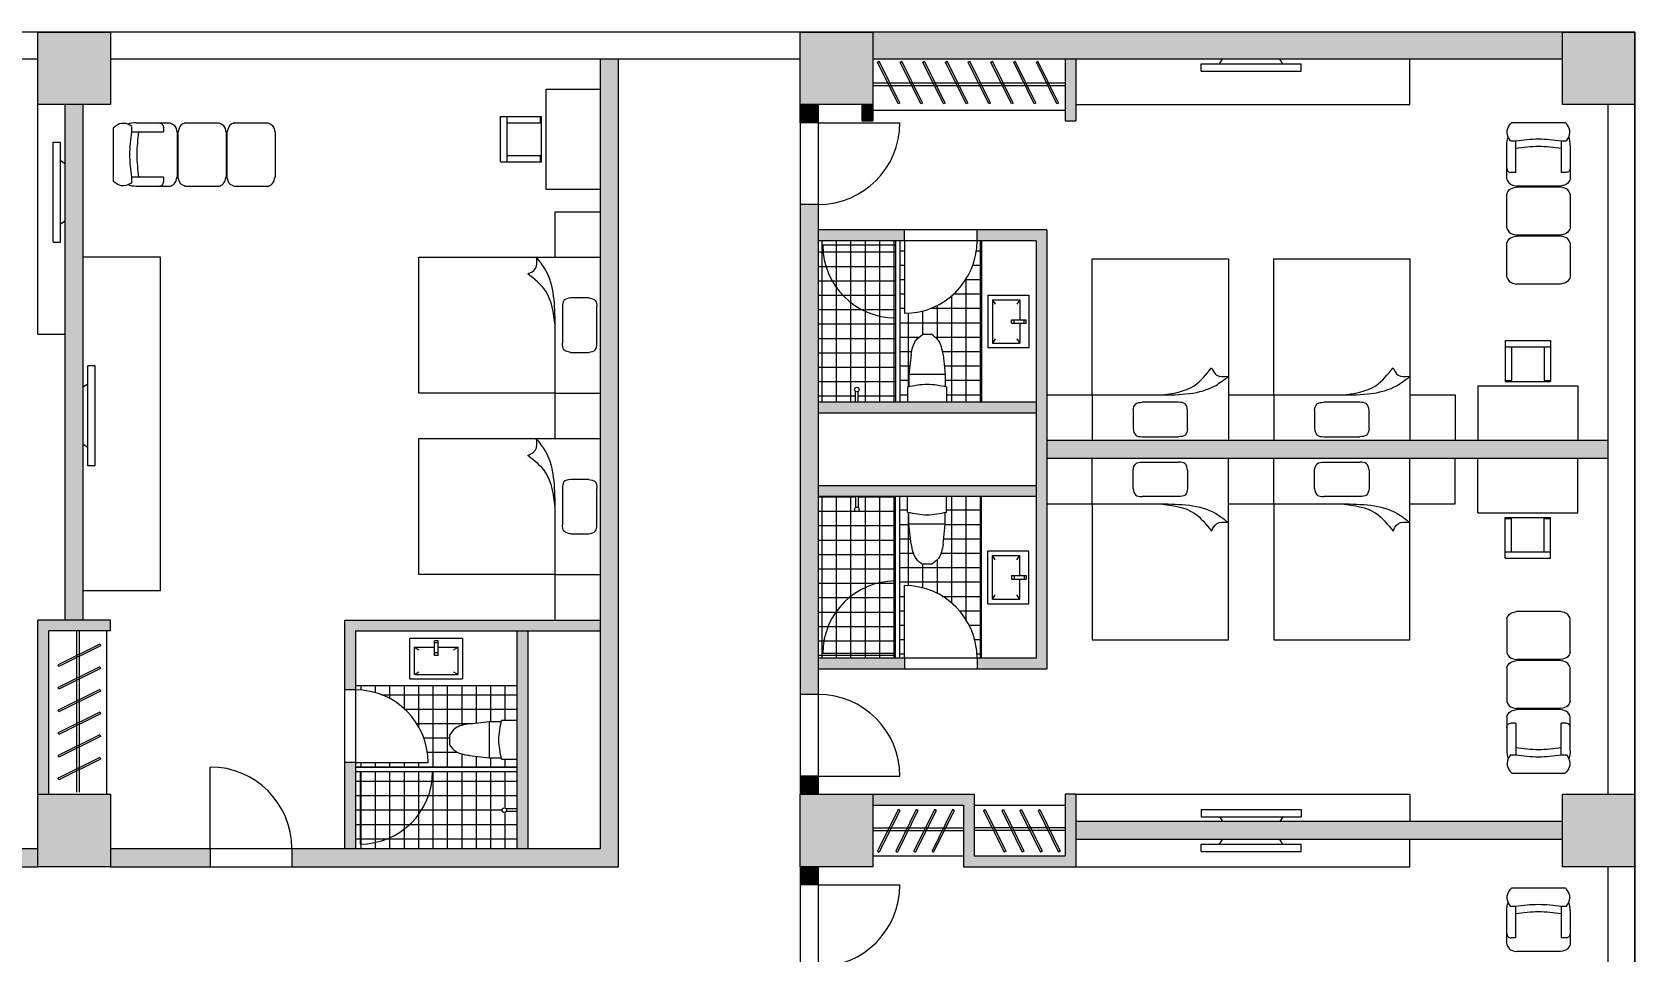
# Model space of a CAD drawing. Header units: metres. Extents: x -302 to 587, y -65 to 94.
# Drawn here: x 568.95 to 586.61, y 58.82 to 68.96 of the extents above; entities that cross this region are included whole.
import ezdxf

# ---------------------------------------------------------------- set-up
doc = ezdxf.new("R2010")
doc.units = ezdxf.units.M
doc.linetypes.add('ACAD_ISO03W100', pattern=[30, 12, -18])
doc.layers.get('0').update_dxf_attribs({"lineweight": 9})
for name, color, linetype, lineweight in [('fanghuo', 1, 'Continuous', 9), ('furniture', 3, 'Continuous', 5), ('glass', 5, 'Continuous', 5), ('hatch', 212, 'ACAD_ISO03W100', 5), ('ProfileEdges', 7, 'Continuous', 9), ('PUB_TEXT', 7, 'Continuous', 9), ('zhuwang', 2, 'Continuous', 13)]:
    doc.layers.add(name, color=color, linetype=linetype, lineweight=lineweight)
doc.dimstyles.new('myyyy', dxfattribs={"dimtxt": 1, "dimasz": 0.18, "dimexe": 0.18, "dimexo": 0.0625, "dimgap": 0.09, "dimtad": 0, "dimtoh": 1, "dimdec": 3, "dimrnd": 0.001, "dimzin": 0, "dimdsep": 46, "dimtxsty": 'Standard', "dimcen": 0.09, "dimadec": 0, "dimazin": 0, "dimtfac": 1, "dimtdec": 3, "dimtofl": 0, "dimtmove": 0, "dimatfit": 3, "dimfxl": 1, "dimtolj": 1, "dimtzin": 0, "dimarcsym": 0})
pattern_1 = [(0, (469.70644, -271.91858), (0, 0.15875), []), (90, (469.70644, -271.91858), (-0.15875, 1e-17), [])]

# ---------------------------------------------------------------- blocks, each defined once
blk = doc.blocks.new('*D136')
at = {"layer": 'Defpoints', "color": 0, "ltscale": 3, "transparency": 16777216}
for p in [(529.567, 68.96), (552.214, 68.96), (578.214, 26.14)]:
    blk.add_point(p, dxfattribs=at)
at = {"layer": 'PUB_TEXT', "color": 0, "lineweight": -2, "ltscale": 3, "transparency": 16777216}
for p, q in [((552.151, 68.96), (529.387, 68.96)), ((529.567, 68.78), (529.567, 50.056)), ((529.567, 26.32), (529.567, 45.043)), ((578.151, 26.14), (529.387, 26.14))]:
    blk.add_line(p, q, dxfattribs=at)
at = {"layer": 'PUB_TEXT', "color": 0, "ltscale": 3, "transparency": 16777216}
for points in [[(529.537, 68.78), (529.597, 68.78), (529.567, 68.96)], [(529.537, 26.32), (529.597, 26.32), (529.567, 26.14)]]:
    blk.add_solid(points, dxfattribs=at)
at = {"layer": 'PUB_TEXT', "color": 0, "ltscale": 3, "transparency": 16777216, "insert": (529.567, 47.55), "char_height": 1, "attachment_point": 5, "rotation": 90}
blk.add_mtext('\\A1;42.820', dxfattribs=at)

msp = doc.modelspace()

# ---------------------------------------------------------------- hatches: boundary and pattern name
at = {"layer": 'hatch', "ltscale": 0.05}
h = msp.add_hatch(color=256, dxfattribs=at)
h.dxf.hatch_style = 1
h.paths.add_polyline_path([(569.8136, 68.9598), (569.8136, 68.9598), (569.0136, 68.9598), (569.0136, 68.1598), (569.8136, 68.1598)])
h = msp.add_hatch(color=256, dxfattribs=at)
h.dxf.hatch_style = 1
h.paths.add_polyline_path([(578.2136, 68.9598), (578.2136, 68.9598), (577.4136, 68.9598), (577.4136, 68.1598), (578.2136, 68.1598)])
h = msp.add_hatch(color=256, dxfattribs=at)
h.dxf.hatch_style = 1
h.paths.add_polyline_path([(585.8136, 68.9598), (578.2136, 68.9598), (578.2136, 68.6598), (585.8136, 68.6598)])
h.paths.add_polyline_path([(586.3136, 64.4598), (580.1336, 64.4598), (580.1336, 64.2598), (586.3136, 64.2598)])
h.paths.add_polyline_path([(580.0136, 64.8798), (577.6136, 64.8798), (577.6136, 64.7598), (580.0136, 64.7598)])
h.paths.add_polyline_path([(580.0136, 63.9598), (577.6136, 63.9598), (577.6136, 63.8398), (580.0136, 63.8398)])
h.paths.add_polyline_path([(580.1336, 66.7798), (579.3636, 66.7798), (579.3636, 66.6598), (580.0136, 66.6598), (580.0136, 62.0598), (579.3636, 62.0598), (579.3636, 61.9398), (580.1336, 61.9398)])
h.paths.add_polyline_path([(578.5636, 66.7798), (577.6136, 66.7798), (577.6136, 66.6598), (578.5636, 66.6598)])
h.paths.add_polyline_path([(578.5636, 62.0598), (577.6136, 62.0598), (577.6136, 61.9398), (578.5636, 61.9398)])
h = msp.add_hatch(color=256, dxfattribs=at)
h.dxf.hatch_style = 1
h.paths.add_polyline_path([(586.6136, 68.9598), (586.6136, 68.9598), (585.8136, 68.9598), (585.8136, 68.1598), (586.6136, 68.1598)])
h = msp.add_hatch(color=256, dxfattribs=at)
h.dxf.hatch_style = 1
h.paths.add_polyline_path([(565.3136, 68.6598), (565.1136, 68.6598), (565.1136, 63.5798), (565.3136, 63.5798)])
h.paths.add_polyline_path([(567.6336, 62.4798), (562.7936, 62.4798), (562.7936, 61.7098), (562.9136, 61.7098), (562.9136, 62.3598), (567.5136, 62.3598), (567.5136, 61.7098), (567.6336, 61.7098)])
h.paths.add_polyline_path([(565.3136, 62.6798), (565.1136, 62.6798), (565.1136, 62.4798), (565.3136, 62.4798)])
h.paths.add_polyline_path([(564.8136, 62.3598), (564.6936, 62.3598), (564.6936, 59.9598), (564.8136, 59.9598)])
h.paths.add_polyline_path([(565.7336, 62.3598), (565.6136, 62.3598), (565.6136, 59.9598), (565.7336, 59.9598)])
h.paths.add_polyline_path([(567.9136, 59.9598), (562.6136, 59.9598), (562.6136, 59.7598), (567.9136, 59.7598)])
h.paths.add_polyline_path([(562.9136, 60.9098), (562.7936, 60.9098), (562.7936, 59.9598), (562.9136, 59.9598)])
h.paths.add_polyline_path([(567.6336, 60.9098), (567.5136, 60.9098), (567.5136, 59.9598), (567.6336, 59.9598)])
h.paths.add_polyline_path([(561.7136, 59.9598), (561.4136, 59.9598), (561.4136, 59.7598), (561.7136, 59.7598)])
h.paths.add_polyline_path([(569.0136, 59.9598), (568.8136, 59.9598), (568.8136, 59.7598), (569.0136, 59.7598)])
h = msp.add_hatch(color=256, dxfattribs=at)
h.dxf.hatch_style = 1
h.paths.add_polyline_path([(575.4136, 68.6598), (575.2136, 68.6598), (575.2136, 59.9598), (571.8136, 59.9598), (571.8136, 59.7598), (575.4136, 59.7598)])
h.paths.add_polyline_path([(570.9136, 59.9598), (569.8136, 59.9598), (569.8136, 59.7598), (570.9136, 59.7598)])
h.paths.add_polyline_path([(575.2136, 62.4798), (572.3936, 62.4798), (572.3936, 61.7098), (572.5136, 61.7098), (572.5136, 62.3598), (575.2136, 62.3598)], flags=17)
h.paths.add_polyline_path([(572.5136, 60.9098), (572.3936, 60.9098), (572.3936, 59.9598), (572.5136, 59.9598)], flags=17)
h.paths.add_polyline_path([(574.4136, 62.3598), (574.2936, 62.3598), (574.2936, 59.9598), (574.4136, 59.9598)], flags=17)
h = msp.add_hatch(color=256, dxfattribs=at)
h.dxf.hatch_style = 1
h.paths.add_polyline_path([(580.4536, 68.6598), (580.3336, 68.6598), (580.3336, 67.9798), (580.4536, 67.9798)])
h = msp.add_hatch(color=256, dxfattribs=at)
h.dxf.hatch_style = 1
h.paths.add_polyline_path([(569.5136, 68.1598), (569.3136, 68.1598), (569.3136, 62.4798), (569.5136, 62.4798)])
h.paths.add_polyline_path([(569.8136, 62.4798), (569.0136, 62.4798), (569.0136, 60.5598), (569.1336, 60.5598), (569.1336, 62.3598), (569.8136, 62.3598)])
h = msp.add_hatch(color=256, dxfattribs=at)
h.dxf.hatch_style = 1
h.paths.add_polyline_path([(577.6136, 68.1598), (577.4136, 68.1598), (577.4136, 67.9598), (577.6136, 67.9598)])
h = msp.add_hatch(color=256, dxfattribs=at)
h.dxf.hatch_style = 1
h.paths.add_polyline_path([(578.2136, 68.1598), (578.0936, 68.1598), (578.0936, 67.9798), (578.2136, 67.9798)])
h = msp.add_hatch(color=256, dxfattribs=at)
h.dxf.hatch_style = 1
h.paths.add_polyline_path([(577.6136, 67.0598), (577.4136, 67.0598), (577.4136, 61.6598), (577.6136, 61.6598)])
h = msp.add_hatch(dxfattribs=at)
h.set_pattern_fill('NET', color=256, scale=0.05)
h.set_pattern_definition(pattern_1)
h.paths.add_polyline_path([(578.4636, 65.8098, -0.4142136), (577.6636, 66.6098), (578.4636, 66.6098), (578.4636, 66.6598), (577.6136, 66.6598), (577.6136, 64.8798), (578.0236, 64.8798), (578.0236, 64.9998, -0.236068), (578.0136, 65.0198, -1), (578.0636, 65.0198, -0.236068), (578.0536, 64.9998), (578.0536, 64.8798), (578.4636, 64.8798)])
h.paths.add_polyline_path([(578.4636, 66.6098), (577.6636, 66.6098, 0.4142136), (578.4636, 65.8098)], flags=17)
h = msp.add_hatch(dxfattribs=at)
h.set_pattern_fill('NET', color=256, scale=0.05)
h.set_pattern_definition([(0, (469.70644, -280.31858), (0, 0.15875), []), (90, (469.70644, -280.31858), (-0.15875, 1e-17), [])])
edge = h.paths.add_edge_path()
edge.add_line((579.4136, 66.6598), (579.3636, 66.6598))
edge.add_arc((578.5636, 66.6598), 0.8, -90, 0, ccw=False)
edge.add_line((578.5636, 65.8598), (578.5636, 66.6598))
edge.add_line((578.5636, 66.6598), (578.5136, 66.6598))
edge.add_line((578.5136, 66.6598), (578.5136, 64.8798))
edge.add_line((578.5136, 64.8798), (578.5986, 64.8798))
edge.add_line((578.5986, 64.8798), (578.5986, 65.0498))
edge.add_spline(control_points=[(578.5986, 65.0498), (578.6036, 65.0509), (578.6086, 65.0519), (578.6136, 65.0529)], knot_values=[0, 0, 0, 0, 0.0151453, 0.0151453, 0.0151453, 0.0151453], degree=3, periodic=0)
edge.add_line((578.6136, 65.053), (578.6136, 65.1848))
edge.add_line((578.6136, 65.1848), (578.6386, 65.4048))
edge.add_spline(control_points=[(578.6386, 65.4048), (578.6478, 65.4623), (578.6624, 65.5537), (578.7362, 65.6055), (578.7636, 65.6248)], knot_values=[0, 0, 0, 0, 0.1647883, 0.2622216, 0.2622216, 0.2622216, 0.2622216], degree=3, periodic=0)
edge.add_line((578.7636, 65.6248), (578.8636, 65.6248))
edge.add_spline(control_points=[(578.8636, 65.6248), (578.8911, 65.6055), (578.9649, 65.5537), (578.9795, 65.4623), (578.9886, 65.4048)], knot_values=[0, 0, 0, 0, 0.0974334, 0.2622216, 0.2622216, 0.2622216, 0.2622216], degree=3, periodic=0)
edge.add_line((578.9886, 65.4048), (579.0136, 65.1848))
edge.add_line((579.0136, 65.1848), (579.0136, 65.0529))
edge.add_spline(control_points=[(579.0136, 65.0529), (579.0186, 65.0519), (579.0236, 65.0509), (579.0286, 65.0498)], knot_values=[0.4190205, 0.4190205, 0.4190205, 0.4190205, 0.4341659, 0.4341659, 0.4341659, 0.4341659], degree=3, periodic=0)
edge.add_line((579.0286, 65.0498), (579.0286, 64.8798))
edge.add_line((579.0286, 64.8798), (579.4136, 64.8798))
edge.add_line((579.4136, 64.8798), (579.4136, 66.6598))
edge = h.paths.add_edge_path()
edge.add_line((579.4136, 63.8398), (579.0286, 63.8398))
edge.add_line((579.0286, 63.8398), (579.0286, 63.6698))
edge.add_spline(control_points=[(579.0286, 63.6698), (579.0236, 63.6688), (579.0186, 63.6677), (579.0136, 63.6667)], knot_values=[0.4190205, 0.4190205, 0.4190205, 0.4190205, 0.4341659, 0.4341659, 0.4341659, 0.4341659], degree=3, periodic=0)
edge.add_line((579.0136, 63.6667), (579.0136, 63.5348))
edge.add_line((579.0136, 63.5348), (578.9886, 63.3148))
edge.add_spline(control_points=[(578.9886, 63.3148), (578.9795, 63.2574), (578.9649, 63.1659), (578.8911, 63.1141), (578.8636, 63.0948)], knot_values=[0, 0, 0, 0, 0.1647883, 0.2622216, 0.2622216, 0.2622216, 0.2622216], degree=3, periodic=0)
edge.add_line((578.8636, 63.0948), (578.7636, 63.0948))
edge.add_spline(control_points=[(578.7636, 63.0948), (578.7362, 63.1141), (578.6624, 63.1659), (578.6478, 63.2574), (578.6386, 63.3148)], knot_values=[0, 0, 0, 0, 0.0974334, 0.2622216, 0.2622216, 0.2622216, 0.2622216], degree=3, periodic=0)
edge.add_line((578.6386, 63.3148), (578.6136, 63.5348))
edge.add_line((578.6136, 63.5348), (578.6136, 63.6667))
edge.add_spline(control_points=[(578.6136, 63.6667), (578.6086, 63.6677), (578.6036, 63.6688), (578.5986, 63.6698)], knot_values=[0, 0, 0, 0, 0.0151453, 0.0151453, 0.0151453, 0.0151453], degree=3, periodic=0)
edge.add_line((578.5986, 63.6698), (578.5986, 63.8398))
edge.add_line((578.5986, 63.8398), (578.5136, 63.8398))
edge.add_line((578.5136, 63.8398), (578.5136, 62.0598))
edge.add_line((578.5136, 62.0598), (578.5636, 62.0598))
edge.add_line((578.5636, 62.0598), (578.5636, 62.8598))
edge.add_arc((578.5636, 62.0598), 0.8, 0, 90, ccw=False)
edge.add_line((579.3636, 62.0598), (579.4136, 62.0598))
edge.add_line((579.4136, 62.0598), (579.4136, 63.8398))
h = msp.add_hatch(dxfattribs=at)
h.set_pattern_fill('NET', color=256, scale=0.05)
h.set_pattern_definition(pattern_1)
h.paths.add_polyline_path([(578.4636, 62.9098, 0.4142136), (577.6636, 62.1098), (578.4636, 62.1098)], flags=17)
h.paths.add_polyline_path([(578.4636, 63.8398), (578.0536, 63.8398), (578.0536, 63.7198, -0.236068), (578.0636, 63.6998, -1), (578.0136, 63.6998, -0.236068), (578.0236, 63.7198), (578.0236, 63.8398), (577.6136, 63.8398), (577.6136, 62.0598), (578.4636, 62.0598), (578.4636, 62.1098), (577.6636, 62.1098, -0.4142136), (578.4636, 62.9098)])
h = msp.add_hatch(dxfattribs=at)
h.set_pattern_fill('NET', color=256, scale=0.05)
h.set_pattern_definition([(0, (469.70644, -297.11858), (0, 0.15875), []), (90, (469.70644, -297.11858), (-0.15875, 1e-17), [])])
edge = h.paths.add_edge_path()
edge.add_line((574.2936, 61.7598), (572.5136, 61.7598))
edge.add_line((572.5136, 61.7598), (572.5136, 61.7098))
edge.add_arc((572.5136, 60.9098), 0.8, 0, 90, ccw=False)
edge.add_line((573.3136, 60.9098), (572.5136, 60.9098))
edge.add_line((572.5136, 60.9098), (572.5136, 60.8598))
edge.add_line((572.5136, 60.8598), (574.2936, 60.8598))
edge.add_line((574.2936, 60.8598), (574.2936, 60.9448))
edge.add_line((574.2936, 60.9448), (574.1236, 60.9448))
edge.add_spline(control_points=[(574.1236, 60.9448), (574.1226, 60.9498), (574.1215, 60.9548), (574.1205, 60.9598)], knot_values=[0, 0, 0, 0, 0.0151453, 0.0151453, 0.0151453, 0.0151453], degree=3, periodic=0)
edge.add_line((574.1205, 60.9598), (573.9886, 60.9598))
edge.add_line((573.9886, 60.9598), (573.7686, 60.9848))
edge.add_spline(control_points=[(573.7686, 60.9848), (573.7112, 60.994), (573.6198, 61.0086), (573.5679, 61.0824), (573.5486, 61.1098)], knot_values=[0, 0, 0, 0, 0.1647883, 0.2622216, 0.2622216, 0.2622216, 0.2622216], degree=3, periodic=0)
edge.add_line((573.5486, 61.1098), (573.5486, 61.2098))
edge.add_spline(control_points=[(573.5486, 61.2098), (573.5679, 61.2372), (573.6198, 61.311), (573.7112, 61.3256), (573.7686, 61.3348)], knot_values=[0, 0, 0, 0, 0.0974334, 0.2622216, 0.2622216, 0.2622216, 0.2622216], degree=3, periodic=0)
edge.add_line((573.7686, 61.3348), (573.9886, 61.3598))
edge.add_line((573.9886, 61.3598), (574.1205, 61.3598))
edge.add_spline(control_points=[(574.1205, 61.3598), (574.1215, 61.3648), (574.1226, 61.3698), (574.1236, 61.3748)], knot_values=[0.4190205, 0.4190205, 0.4190205, 0.4190205, 0.4341659, 0.4341659, 0.4341659, 0.4341659], degree=3, periodic=0)
edge.add_line((574.1236, 61.3748), (574.2936, 61.3748))
edge.add_line((574.2936, 61.3748), (574.2936, 61.7598))
h.paths.add_polyline_path([(574.1286, 60.3848, -0.7207592), (574.1736, 60.3998), (574.2936, 60.3998), (574.2936, 60.8098), (573.3636, 60.8098, -0.4142136), (572.5636, 60.0098), (572.5636, 60.8098), (572.5136, 60.8098), (572.5136, 59.9598), (574.2936, 59.9598), (574.2936, 60.3698), (574.1736, 60.3698, -0.7207592)])
h.paths.add_polyline_path([(573.3636, 60.8098), (572.5636, 60.8098), (572.5636, 60.0098, 0.4142136)], flags=17)
h = msp.add_hatch(color=256, dxfattribs=at)
h.dxf.hatch_style = 1
h.paths.add_polyline_path([(577.6136, 60.7598), (577.4136, 60.7598), (577.4136, 60.5598), (577.6136, 60.5598)])
h = msp.add_hatch(color=256, dxfattribs=at)
h.dxf.hatch_style = 1
h.paths.add_polyline_path([(569.8136, 60.5598), (569.8136, 60.5598), (569.0136, 60.5598), (569.0136, 59.7598), (569.8136, 59.7598)])
h = msp.add_hatch(color=256, dxfattribs=at)
h.dxf.hatch_style = 1
h.paths.add_polyline_path([(578.2136, 60.5598), (578.2136, 60.5598), (577.4136, 60.5598), (577.4136, 59.7598), (578.2136, 59.7598)])
h = msp.add_hatch(color=256, dxfattribs=at)
h.dxf.hatch_style = 1
h.paths.add_polyline_path([(580.4536, 60.5598), (580.3336, 60.5598), (580.3336, 59.8798), (579.3336, 59.8798), (579.3336, 60.5598), (578.2136, 60.5598), (578.2136, 60.4398), (579.2136, 60.4398), (579.2136, 59.7598), (580.4536, 59.7598)])
h = msp.add_hatch(color=256, dxfattribs=at)
h.dxf.hatch_style = 1
h.paths.add_polyline_path([(586.6136, 60.5598), (586.6136, 60.5598), (585.8136, 60.5598), (585.8136, 59.7598), (586.6136, 59.7598)])
h = msp.add_hatch(color=256, dxfattribs=at)
h.dxf.hatch_style = 1
h.paths.add_polyline_path([(585.8136, 60.2598), (580.4536, 60.2598), (580.4536, 60.0598), (585.8136, 60.0598)])
h = msp.add_hatch(color=256, dxfattribs=at)
h.dxf.hatch_style = 1
h.paths.add_polyline_path([(577.6136, 59.7598), (577.4136, 59.7598), (577.4136, 59.5598), (577.6136, 59.5598)])

# ---------------------------------------------------------------- linework, layer by layer
at = {"ltscale": 0.05}
for p, q in [((569.0136, 68.9598), (561.4136, 68.9598)), ((577.4136, 68.9598), (569.8136, 68.9598)), ((585.8136, 68.9598), (578.2136, 68.9598)), ((569.0136, 68.6598), (561.4136, 68.6598)), ((577.4136, 68.6598), (569.8136, 68.6598)), ((575.2136, 59.9598), (575.2136, 68.6598)), ((575.4136, 59.7598), (575.4136, 68.6598)), ((585.8136, 68.6598), (578.2136, 68.6598)), ((580.3336, 68.6598), (580.3336, 67.9798)), ((585.8136, 68.6598), (580.4536, 68.6598)), ((580.4536, 68.6598), (580.4536, 67.9798)), ((569.3136, 62.4798), (569.3136, 68.1598)), ((569.5136, 62.4798), (569.5136, 68.1598)), ((577.4136, 68.1598), (577.4136, 60.5598)), ((577.6136, 68.1598), (577.6136, 60.5598)), ((578.0936, 68.1598), (578.0936, 67.9798)), ((578.2136, 68.1598), (578.2136, 67.9798)), ((577.6136, 67.9598), (577.4136, 67.9598)), ((578.0936, 67.9798), (578.2136, 67.9798)), ((580.3336, 67.9798), (580.4536, 67.9798)), ((577.6136, 67.0598), (577.4136, 67.0598)), ((580.1336, 66.7798), (577.6136, 66.7798)), ((578.5636, 66.6598), (578.5636, 66.7798)), ((579.3636, 66.6598), (579.3636, 66.7798)), ((580.1336, 66.7798), (580.1336, 61.9398)), ((580.0136, 66.6598), (577.6136, 66.6598)), ((578.4636, 66.6598), (578.4636, 64.8798)), ((578.5136, 66.6598), (578.5136, 64.8798)), ((579.4136, 66.6598), (579.4136, 64.8798)), ((580.0136, 66.6598), (580.0136, 62.0598)), ((580.0136, 64.8798), (577.6136, 64.8798)), ((580.0136, 64.7598), (577.6136, 64.7598)), ((586.3136, 64.4598), (580.1336, 64.4598)), ((586.3136, 64.4598), (586.3136, 64.2598)), ((586.3136, 64.2598), (580.1336, 64.2598)), ((580.0136, 63.9598), (577.6136, 63.9598)), ((580.0136, 63.8398), (577.6136, 63.8398)), ((578.4636, 62.0598), (578.4636, 63.8398)), ((578.5136, 62.0598), (578.5136, 63.8398)), ((569.0136, 60.5598), (569.0136, 62.4798)), ((569.8136, 62.4798), (569.0136, 62.4798)), ((569.1336, 60.5598), (569.1336, 62.3598)), ((569.8136, 62.3598), (569.1336, 62.3598)), ((569.8136, 62.3598), (569.8136, 62.4798)), ((572.3936, 62.4798), (572.3936, 59.9598)), ((572.3936, 62.4798), (575.2136, 62.4798)), ((572.5136, 62.3598), (575.2136, 62.3598)), ((572.5136, 62.3598), (572.5136, 59.9598)), ((574.2936, 62.3598), (574.2936, 59.9598)), ((574.4136, 62.3598), (574.4136, 59.9598)), ((580.0136, 62.0598), (577.6136, 62.0598)), ((578.5636, 62.0598), (578.5636, 61.9398)), ((579.3636, 62.0598), (579.3636, 61.9398)), ((580.1336, 61.9398), (577.6136, 61.9398)), ((572.5136, 61.7098), (572.3936, 61.7098)), ((572.5136, 61.7598), (574.2936, 61.7598)), ((577.6136, 61.6598), (577.4136, 61.6598)), ((572.5136, 60.9098), (572.3936, 60.9098)), ((572.5136, 60.8598), (574.2936, 60.8598)), ((572.5136, 60.8098), (574.2936, 60.8098)), ((577.6136, 60.7598), (577.4136, 60.7598)), ((578.2136, 60.5598), (579.3336, 60.5598)), ((578.2136, 60.4398), (579.2136, 60.4398)), ((579.2136, 60.4398), (579.2136, 59.7598)), ((579.3336, 60.5598), (579.3336, 59.8798)), ((580.3336, 60.5598), (580.3336, 59.8798)), ((580.4536, 60.5598), (580.3336, 60.5598)), ((580.4536, 60.5598), (580.4536, 59.7598)), ((585.8136, 60.2598), (580.4536, 60.2598)), ((585.8136, 60.0598), (580.4536, 60.0598)), ((561.4136, 59.9598), (569.0136, 59.9598)), ((569.8136, 59.9598), (575.2136, 59.9598)), ((570.9136, 59.9598), (570.9136, 59.7598)), ((571.8136, 59.9598), (571.8136, 59.7598)), ((561.4136, 59.7598), (569.0136, 59.7598)), ((569.8136, 59.7598), (575.4136, 59.7598)), ((577.4136, 59.7598), (577.4136, 52.1598)), ((577.6136, 59.7598), (577.6136, 52.1598)), ((579.2136, 59.7598), (580.4536, 59.7598)), ((579.3336, 59.8798), (580.3336, 59.8798)), ((577.6136, 59.5598), (577.4136, 59.5598))]:
    msp.add_line(p, q, dxfattribs=at)
at = {"layer": 'fanghuo', "ltscale": 3}
for p, q in [((586.6136, 68.9598), (543.8136, 68.9598)), ((586.6136, 26.1598), (586.6136, 68.9598))]:
    msp.add_line(p, q, dxfattribs=at)
at = {"layer": 'furniture', "ltscale": 0.05}
for p, q in [((578.2672, 68.6286), (578.2851, 68.6375)), ((578.4936, 68.1688), (578.2672, 68.6286)), ((578.5114, 68.1777), (578.2851, 68.6375)), ((578.5172, 68.6286), (578.5351, 68.6375)), ((578.7436, 68.1688), (578.5172, 68.6286)), ((578.7614, 68.1777), (578.5351, 68.6375)), ((578.7672, 68.6286), (578.7851, 68.6375)), ((578.9936, 68.1688), (578.7672, 68.6286)), ((579.0114, 68.1777), (578.7851, 68.6375)), ((579.0172, 68.6286), (579.0351, 68.6375)), ((579.2436, 68.1688), (579.0172, 68.6286)), ((579.2614, 68.1777), (579.0351, 68.6375)), ((579.2672, 68.6286), (579.2851, 68.6375)), ((579.4936, 68.1688), (579.2672, 68.6286)), ((579.5114, 68.1777), (579.2851, 68.6375)), ((579.5172, 68.6286), (579.5351, 68.6375)), ((579.7436, 68.1688), (579.5172, 68.6286)), ((579.7614, 68.1777), (579.5351, 68.6375)), ((579.7672, 68.6286), (579.7851, 68.6375)), ((579.9936, 68.1688), (579.7672, 68.6286)), ((580.0114, 68.1777), (579.7851, 68.6375)), ((580.0172, 68.6286), (580.0351, 68.6375)), ((580.2436, 68.1688), (580.0172, 68.6286)), ((580.2614, 68.1777), (580.0351, 68.6375)), ((581.8336, 68.5298), (581.8336, 68.6098)), ((581.8336, 68.6098), (582.9336, 68.6098)), ((582.0336, 68.6089), (582.0686, 68.6598)), ((582.7336, 68.6089), (582.6987, 68.6598)), ((582.9336, 68.5298), (582.9336, 68.6098)), ((584.1336, 68.1598), (584.1336, 68.6598)), ((578.2136, 68.3998), (580.3336, 68.3998)), ((578.2136, 68.3698), (580.3336, 68.3698)), ((581.8336, 68.5298), (582.9336, 68.5298)), ((574.6136, 67.2298), (574.6136, 68.3298)), ((574.6136, 68.3298), (575.2136, 68.3298)), ((569.0117, 65.6298), (569.0117, 68.1598)), ((574.1136, 67.5298), (574.1136, 68.0298)), ((574.1136, 68.0298), (574.5636, 68.0298)), ((574.1836, 67.5298), (574.1836, 68.0298)), ((574.5536, 67.9598), (574.5536, 68.0298)), ((574.5636, 67.5298), (574.5636, 68.0298)), ((578.2136, 68.0998), (580.3336, 68.0998)), ((578.5114, 68.1777), (578.4936, 68.1688)), ((578.7614, 68.1777), (578.7436, 68.1688)), ((579.0114, 68.1777), (578.9936, 68.1688)), ((579.2614, 68.1777), (579.2436, 68.1688)), ((579.5114, 68.1777), (579.4936, 68.1688)), ((579.7614, 68.1777), (579.7436, 68.1688)), ((580.0114, 68.1777), (579.9936, 68.1688)), ((580.2614, 68.1777), (580.2436, 68.1688)), ((580.4536, 68.1598), (584.1336, 68.1598)), ((569.8477, 67.3144), (569.8477, 67.9037)), ((570.0477, 67.8591), (570.0477, 67.9191)), ((570.0477, 67.8591), (570.3977, 67.8591)), ((570.0976, 67.9591), (570.4677, 67.9591)), ((570.3977, 67.9091), (570.3977, 67.8591)), ((570.5477, 67.853), (570.5477, 67.3651)), ((570.5576, 67.853), (570.5576, 67.3651)), ((570.6376, 67.9591), (571.0077, 67.9591)), ((571.0877, 67.853), (571.0877, 67.3651)), ((571.0976, 67.853), (571.0976, 67.3651)), ((571.1776, 67.9591), (571.5477, 67.9591)), ((571.6277, 67.853), (571.6277, 67.3651)), ((574.1836, 67.9598), (574.5536, 67.9598)), ((585.2561, 67.9618), (585.8454, 67.9618)), ((569.1836, 66.645), (569.1836, 67.745)), ((569.1836, 67.745), (569.2636, 67.745)), ((569.2636, 66.645), (569.2636, 67.745)), ((585.2008, 67.3418), (585.2008, 67.7118)), ((585.2408, 67.7618), (585.3008, 67.7618)), ((585.3008, 67.4118), (585.3008, 67.7618)), ((585.8008, 67.7618), (585.8608, 67.7618)), ((585.8008, 67.7618), (585.8008, 67.4118)), ((585.9008, 67.7118), (585.9008, 67.3418)), ((569.2627, 67.545), (569.3136, 67.51)), ((574.1136, 67.5298), (574.5636, 67.5298)), ((574.1836, 67.5998), (574.5536, 67.5998)), ((574.5536, 67.5298), (574.5536, 67.5998)), ((570.0477, 67.2991), (570.0477, 67.3591)), ((570.3977, 67.3591), (570.0477, 67.3591)), ((570.3977, 67.3591), (570.3977, 67.3091)), ((585.3008, 67.4118), (585.2508, 67.4118)), ((585.8508, 67.4118), (585.8008, 67.4118)), ((570.4677, 67.2591), (570.0976, 67.2591)), ((571.0077, 67.2591), (570.6376, 67.2591)), ((571.5477, 67.2591), (571.1776, 67.2591)), ((574.6136, 67.2298), (575.2136, 67.2298)), ((585.2008, 66.8018), (585.2008, 67.1718)), ((585.7947, 67.2618), (585.3068, 67.2618)), ((585.7947, 67.2518), (585.3068, 67.2518)), ((585.9008, 67.1718), (585.9008, 66.8018)), ((574.7136, 66.4798), (574.7136, 66.9798)), ((574.7136, 66.9798), (575.2136, 66.9798)), ((569.2627, 66.845), (569.3136, 66.8799)), ((569.1836, 66.645), (569.2636, 66.645)), ((585.2008, 66.2618), (585.2008, 66.6318)), ((585.7947, 66.7218), (585.3068, 66.7218)), ((585.7947, 66.7118), (585.3068, 66.7118)), ((585.9008, 66.6318), (585.9008, 66.2618)), ((570.3636, 66.4798), (569.5136, 66.4798)), ((570.3636, 62.7998), (570.3636, 66.4798)), ((573.2136, 64.9798), (573.2136, 66.4798)), ((573.2136, 66.4798), (575.2136, 66.4798)), ((580.6336, 64.9598), (580.6336, 66.4598)), ((580.6336, 66.4598), (582.1336, 66.4598)), ((582.1336, 66.4598), (582.1336, 64.4598)), ((582.6336, 64.9598), (582.6336, 66.4598)), ((582.6336, 66.4598), (584.1336, 66.4598)), ((584.1336, 66.4598), (584.1336, 64.4598)), ((585.7947, 66.1818), (585.3068, 66.1818)), ((574.7936, 65.9298), (574.7936, 65.5298)), ((575.0836, 66.0298), (574.8836, 66.0298)), ((575.1736, 65.5298), (575.1736, 65.9298)), ((579.4836, 66.0598), (579.9336, 66.0598)), ((579.4836, 66.0598), (579.4836, 65.4798)), ((579.5336, 66.0098), (579.5336, 65.5298)), ((579.5336, 66.0098), (579.8336, 66.0098)), ((579.5336, 66.0098), (579.5636, 65.9618)), ((579.8336, 66.0098), (579.8036, 65.9618)), ((579.8336, 66.0098), (579.8336, 65.7898)), ((579.9336, 66.0598), (579.9336, 65.4798)), ((574.7136, 64.9798), (574.7136, 65.7298)), ((579.7436, 65.7898), (579.9036, 65.7898)), ((579.7436, 65.7498), (579.7436, 65.7898)), ((579.7436, 65.7498), (579.9036, 65.7498)), ((579.7736, 65.7498), (579.7736, 65.7898)), ((579.8336, 65.7498), (579.8336, 65.5298)), ((579.8836, 65.7498), (579.8836, 65.7898)), ((579.9036, 65.7498), (579.9036, 65.7898)), ((569.0117, 65.6298), (569.3117, 65.6298)), ((578.8636, 65.6248), (578.7636, 65.6248)), ((579.5636, 65.5778), (579.5336, 65.5298)), ((579.8036, 65.5778), (579.8336, 65.5298)), ((585.1836, 65.5598), (585.6836, 65.5598)), ((585.1836, 65.5598), (585.1836, 65.1098)), ((585.6836, 65.5598), (585.6836, 65.1098)), ((574.8836, 65.4298), (575.0836, 65.4298)), ((578.6386, 65.4048), (578.6136, 65.1848)), ((578.9886, 65.4048), (579.0136, 65.1848)), ((579.9336, 65.4798), (579.4836, 65.4798)), ((579.5336, 65.5298), (579.8336, 65.5298)), ((585.1836, 65.4898), (585.6836, 65.4898)), ((585.2536, 65.4898), (585.2536, 65.1198)), ((585.6136, 65.4898), (585.6136, 65.1198)), ((569.6436, 65.2798), (569.5636, 65.2798)), ((569.5636, 64.1798), (569.5636, 65.2798)), ((569.6436, 64.1798), (569.6436, 65.2798)), ((579.0136, 65.1848), (578.6136, 65.1848)), ((578.6136, 65.1848), (578.6136, 65.0529)), ((579.0136, 65.1848), (579.0136, 65.0529)), ((569.5646, 65.0798), (569.5136, 65.0449)), ((578.5986, 65.0498), (578.5986, 64.8798)), ((579.0286, 65.0498), (579.0286, 64.8798)), ((584.8836, 65.0598), (585.9836, 65.0598)), ((584.8836, 65.0598), (584.8836, 64.4598)), ((585.1836, 65.1198), (585.2536, 65.1198)), ((585.1836, 65.1098), (585.6836, 65.1098)), ((585.6136, 65.1198), (585.6836, 65.1198)), ((585.9836, 65.0598), (585.9836, 64.4598)), ((574.7136, 64.9798), (573.2136, 64.9798)), ((574.7136, 64.4798), (574.7136, 64.9798)), ((574.7136, 64.9798), (575.2136, 64.9798)), ((578.0236, 64.8798), (578.0236, 64.9998)), ((578.0536, 64.8798), (578.0536, 64.9998)), ((580.1336, 64.9598), (580.6336, 64.9598)), ((580.6336, 64.9598), (580.6336, 64.4598)), ((580.6336, 64.9598), (581.3836, 64.9598)), ((581.5836, 64.8798), (581.1836, 64.8798)), ((582.1336, 64.9598), (582.6336, 64.9598)), ((582.6336, 64.9598), (582.6336, 64.4598)), ((582.6336, 64.9598), (583.3836, 64.9598)), ((583.5836, 64.8798), (583.1836, 64.8798)), ((584.1336, 64.9598), (584.6336, 64.9598)), ((584.6336, 64.9598), (584.6336, 64.4598)), ((581.0836, 64.7898), (581.0836, 64.5898)), ((581.6836, 64.5898), (581.6836, 64.7898)), ((583.0836, 64.7898), (583.0836, 64.5898)), ((583.6836, 64.5898), (583.6836, 64.7898)), ((573.2136, 62.9798), (573.2136, 64.4798)), ((573.2136, 64.4798), (575.2136, 64.4798)), ((581.1836, 64.4998), (581.5836, 64.4998)), ((583.1836, 64.4998), (583.5836, 64.4998)), ((569.5646, 64.3798), (569.5136, 64.4148)), ((569.6436, 64.1798), (569.5636, 64.1798)), ((580.6336, 63.7598), (580.6336, 64.2598)), ((581.0836, 63.9298), (581.0836, 64.1298)), ((581.1836, 64.2198), (581.5836, 64.2198)), ((581.6836, 64.1298), (581.6836, 63.9298)), ((582.1336, 62.2598), (582.1336, 64.2598)), ((582.6336, 63.7598), (582.6336, 64.2598)), ((583.0836, 63.9298), (583.0836, 64.1298)), ((583.1836, 64.2198), (583.5836, 64.2198)), ((583.6836, 64.1298), (583.6836, 63.9298)), ((584.1336, 62.2598), (584.1336, 64.2598)), ((584.6336, 63.7598), (584.6336, 64.2598)), ((584.8836, 63.6598), (584.8836, 64.2598)), ((585.9836, 63.6598), (585.9836, 64.2598)), ((575.0836, 64.0298), (574.8836, 64.0298)), ((574.7936, 63.9298), (574.7936, 63.5298)), ((575.1736, 63.5298), (575.1736, 63.9298)), ((578.0236, 63.8398), (578.0236, 63.7198)), ((578.0536, 63.8398), (578.0536, 63.7198)), ((578.5986, 63.6698), (578.5986, 63.8398)), ((579.0286, 63.6698), (579.0286, 63.8398)), ((579.4136, 62.0598), (579.4136, 63.8398)), ((581.5836, 63.8398), (581.1836, 63.8398)), ((583.5836, 63.8398), (583.1836, 63.8398)), ((574.7136, 62.9798), (574.7136, 63.7298)), ((578.6136, 63.5348), (578.6136, 63.6667)), ((579.0136, 63.5348), (579.0136, 63.6667)), ((580.1336, 63.7598), (580.6336, 63.7598)), ((580.6336, 63.7598), (580.6336, 62.2598)), ((580.6336, 63.7598), (581.3836, 63.7598)), ((582.1336, 63.7598), (582.6336, 63.7598)), ((582.6336, 63.7598), (582.6336, 62.2598)), ((582.6336, 63.7598), (583.3836, 63.7598)), ((584.1336, 63.7598), (584.6336, 63.7598)), ((584.8836, 63.6598), (585.9836, 63.6598)), ((585.1836, 63.1598), (585.1836, 63.6098)), ((585.1836, 63.6098), (585.6836, 63.6098)), ((585.1836, 63.5998), (585.2536, 63.5998)), ((585.2536, 63.2298), (585.2536, 63.5998)), ((585.6136, 63.2298), (585.6136, 63.5998)), ((585.6136, 63.5998), (585.6836, 63.5998)), ((585.6836, 63.1598), (585.6836, 63.6098)), ((574.8836, 63.4298), (575.0836, 63.4298)), ((579.0136, 63.5348), (578.6136, 63.5348)), ((578.6386, 63.3148), (578.6136, 63.5348)), ((578.9886, 63.3148), (579.0136, 63.5348)), ((579.9336, 63.2398), (579.4836, 63.2398)), ((579.4836, 62.6598), (579.4836, 63.2398)), ((579.9336, 62.6598), (579.9336, 63.2398)), ((578.8636, 63.0948), (578.7636, 63.0948)), ((579.5336, 62.7098), (579.5336, 63.1898)), ((579.5336, 63.1898), (579.8336, 63.1898)), ((579.5636, 63.1418), (579.5336, 63.1898)), ((579.8036, 63.1418), (579.8336, 63.1898)), ((579.8336, 62.9698), (579.8336, 63.1898)), ((585.1836, 63.2298), (585.6836, 63.2298)), ((585.1836, 63.1598), (585.6836, 63.1598)), ((574.7136, 62.9798), (573.2136, 62.9798)), ((574.7136, 62.4798), (574.7136, 62.9798)), ((574.7136, 62.9798), (575.2136, 62.9798)), ((579.7436, 62.9698), (579.9036, 62.9698)), ((579.7436, 62.9698), (579.7436, 62.9298)), ((579.7436, 62.9298), (579.9036, 62.9298)), ((579.7736, 62.9698), (579.7736, 62.9298)), ((579.8336, 62.7098), (579.8336, 62.9298)), ((579.8836, 62.9698), (579.8836, 62.9298)), ((579.9036, 62.9698), (579.9036, 62.9298)), ((570.3636, 62.7998), (569.5136, 62.7998)), ((579.5336, 62.7098), (579.5636, 62.7578)), ((579.5336, 62.7098), (579.8336, 62.7098)), ((579.8336, 62.7098), (579.8036, 62.7578)), ((579.4836, 62.6598), (579.9336, 62.6598)), ((585.7947, 62.5731), (585.3068, 62.5731)), ((569.4436, 60.5839), (569.4436, 62.3598)), ((569.4736, 60.5839), (569.4736, 62.3598)), ((569.7736, 60.5598), (569.7736, 62.3598)), ((585.2008, 62.4931), (585.2008, 62.1231)), ((585.9008, 62.1231), (585.9008, 62.4931)), ((569.6957, 62.2128), (569.2359, 61.9865)), ((569.7046, 62.195), (569.2449, 61.9686)), ((569.6957, 62.2128), (569.7046, 62.195)), ((573.1136, 62.2798), (573.6936, 62.2798)), ((573.1136, 61.8298), (573.1136, 62.2798)), ((573.1636, 61.8798), (573.1636, 62.1798)), ((573.1636, 62.1798), (573.3836, 62.1798)), ((573.1636, 62.1798), (573.2116, 62.1498)), ((573.3836, 62.0898), (573.3836, 62.2498)), ((573.4236, 62.2498), (573.3836, 62.2498)), ((573.4236, 62.2298), (573.3836, 62.2298)), ((573.4236, 62.0898), (573.4236, 62.2498)), ((573.4236, 62.1798), (573.6436, 62.1798)), ((573.5956, 62.1498), (573.6436, 62.1798)), ((573.6436, 61.8798), (573.6436, 62.1798)), ((573.6936, 62.2798), (573.6936, 61.8298)), ((580.6336, 62.2598), (582.1336, 62.2598)), ((582.6336, 62.2598), (584.1336, 62.2598)), ((573.4236, 62.1198), (573.3836, 62.1198)), ((573.4236, 62.0898), (573.3836, 62.0898)), ((585.7947, 62.0431), (585.3068, 62.0431)), ((585.7947, 62.0331), (585.3068, 62.0331)), ((569.2449, 61.9686), (569.2359, 61.9865)), ((569.6957, 61.9628), (569.2359, 61.7365)), ((569.7046, 61.945), (569.2449, 61.7186)), ((569.6957, 61.9628), (569.7046, 61.945)), ((573.1136, 61.8298), (573.6936, 61.8298)), ((573.1636, 61.8798), (573.2116, 61.9098)), ((573.1636, 61.8798), (573.6436, 61.8798)), ((573.5956, 61.9098), (573.6436, 61.8798)), ((585.2008, 61.9531), (585.2008, 61.5831)), ((585.9008, 61.5831), (585.9008, 61.9531)), ((569.2449, 61.7186), (569.2359, 61.7365)), ((569.6957, 61.7128), (569.2359, 61.4865)), ((569.7046, 61.695), (569.2449, 61.4686)), ((569.6957, 61.7128), (569.7046, 61.695)), ((569.2449, 61.4686), (569.2359, 61.4865)), ((585.7947, 61.5031), (585.3068, 61.5031)), ((585.7947, 61.4931), (585.3068, 61.4931)), ((569.6957, 61.4628), (569.2359, 61.2365)), ((569.7046, 61.445), (569.2449, 61.2186)), ((569.6957, 61.4628), (569.7046, 61.445)), ((573.7686, 61.3348), (573.9886, 61.3598)), ((573.9886, 61.3598), (573.9886, 60.9598)), ((573.9886, 61.3598), (574.1205, 61.3598)), ((574.1236, 61.3748), (574.2936, 61.3748)), ((585.2008, 61.4131), (585.2008, 61.0431)), ((585.3008, 61.3431), (585.2508, 61.3431)), ((585.3008, 61.3431), (585.3008, 60.9931)), ((585.8008, 60.9931), (585.8008, 61.3431)), ((585.8508, 61.3431), (585.8008, 61.3431)), ((585.9008, 61.0431), (585.9008, 61.4131)), ((569.2449, 61.2186), (569.2359, 61.2365)), ((569.6957, 61.2128), (569.2359, 60.9865)), ((569.7046, 61.195), (569.2449, 60.9686)), ((569.6957, 61.2128), (569.7046, 61.195)), ((573.5486, 61.2098), (573.5486, 61.1098)), ((569.2449, 60.9686), (569.2359, 60.9865)), ((569.6957, 60.9628), (569.2359, 60.7365)), ((569.7046, 60.945), (569.2449, 60.7186)), ((569.6957, 60.9628), (569.7046, 60.945)), ((573.7686, 60.9848), (573.9886, 60.9598)), ((573.9886, 60.9598), (574.1205, 60.9598)), ((574.1236, 60.9448), (574.2936, 60.9448)), ((585.2408, 60.9931), (585.3008, 60.9931)), ((585.8008, 60.9931), (585.8608, 60.9931)), ((585.2561, 60.7931), (585.8454, 60.7931)), ((569.2449, 60.7186), (569.2359, 60.7365)), ((579.3336, 60.4398), (580.3336, 60.4398)), ((580.4536, 60.5598), (584.1336, 60.5598)), ((584.1336, 60.5598), (584.1336, 60.2598)), ((574.2936, 60.3998), (574.1736, 60.3998)), ((574.2936, 60.3698), (574.1736, 60.3698)), ((578.4936, 60.3908), (578.2672, 59.931)), ((578.5114, 60.3819), (578.2851, 59.9221)), ((578.6936, 60.3908), (578.4672, 59.931)), ((578.7114, 60.3819), (578.4851, 59.9221)), ((578.5114, 60.3819), (578.4936, 60.3908)), ((578.8936, 60.3908), (578.6672, 59.931)), ((578.9114, 60.3819), (578.6851, 59.9221)), ((578.7114, 60.3819), (578.6936, 60.3908)), ((579.0936, 60.3908), (578.8672, 59.931)), ((579.1114, 60.3819), (578.8851, 59.9221)), ((578.9114, 60.3819), (578.8936, 60.3908)), ((579.1114, 60.3819), (579.0936, 60.3908)), ((579.4358, 60.3819), (579.4537, 60.3908)), ((579.4358, 60.3819), (579.6622, 59.9221)), ((579.4537, 60.3908), (579.68, 59.931)), ((579.6358, 60.3819), (579.6537, 60.3908)), ((579.6358, 60.3819), (579.8622, 59.9221)), ((579.6537, 60.3908), (579.88, 59.931)), ((579.8358, 60.3819), (579.8537, 60.3908)), ((579.8358, 60.3819), (580.0622, 59.9221)), ((579.8537, 60.3908), (580.08, 59.931)), ((580.0358, 60.3819), (580.0537, 60.3908)), ((580.0358, 60.3819), (580.2622, 59.9221)), ((580.0537, 60.3908), (580.28, 59.931)), ((581.8336, 60.3898), (581.8336, 60.3098)), ((581.8336, 60.3898), (582.9336, 60.3898)), ((581.8336, 60.3098), (582.9336, 60.3098)), ((582.0336, 60.3107), (582.0686, 60.2598)), ((582.7336, 60.3107), (582.6987, 60.2598)), ((582.9336, 60.3898), (582.9336, 60.3098)), ((578.2136, 60.1898), (579.2136, 60.1898)), ((578.2136, 60.1598), (579.2136, 60.1598)), ((580.3336, 60.1898), (579.3336, 60.1898)), ((580.3336, 60.1598), (579.3336, 60.1598)), ((582.0336, 60.0089), (582.0686, 60.0598)), ((582.7336, 60.0089), (582.6987, 60.0598)), ((584.1336, 59.7598), (584.1336, 60.0598)), ((578.2672, 59.931), (578.2851, 59.9221)), ((578.4672, 59.931), (578.4851, 59.9221)), ((578.6672, 59.931), (578.6851, 59.9221)), ((578.8672, 59.931), (578.8851, 59.9221)), ((579.68, 59.931), (579.6622, 59.9221)), ((579.88, 59.931), (579.8622, 59.9221)), ((580.08, 59.931), (580.0622, 59.9221)), ((580.28, 59.931), (580.2622, 59.9221)), ((581.8336, 59.9298), (581.8336, 60.0098)), ((581.8336, 60.0098), (582.9336, 60.0098)), ((581.8336, 59.9298), (582.9336, 59.9298)), ((582.9336, 59.9298), (582.9336, 60.0098)), ((578.2136, 59.8798), (579.2136, 59.8798)), ((580.4536, 59.7598), (584.1336, 59.7598)), ((585.2561, 59.5265), (585.8454, 59.5265)), ((585.2008, 58.9065), (585.2008, 59.2766)), ((585.2408, 59.3265), (585.3008, 59.3265)), ((585.3008, 58.9765), (585.3008, 59.3265)), ((585.8008, 59.3265), (585.8608, 59.3265)), ((585.8008, 59.3265), (585.8008, 58.9765)), ((585.9008, 59.2766), (585.9008, 58.9065)), ((585.3008, 58.9765), (585.2508, 58.9765)), ((585.7947, 58.8265), (585.3068, 58.8265)), ((585.8508, 58.9765), (585.8008, 58.9765))]:
    msp.add_line(p, q, dxfattribs=at)
for centre in [(578.0386, 65.0198), (578.0386, 63.6998), (574.1536, 60.3848)]:
    msp.add_circle(centre, 0.025, dxfattribs=at)
for points in [[(570.0477, 67.9191), (570.0049, 67.9433), (569.9108, 67.9471), (569.8477, 67.9037)], [(570.0477, 67.3591), (570.0277, 67.6091), (570.0477, 67.8591)], [(570.1277, 67.3591), (570.1077, 67.6091), (570.1277, 67.8591)], [(570.3477, 67.9591), (570.3832, 67.9461), (570.3977, 67.9091)], [(570.4677, 67.9591), (570.5152, 67.9323), (570.5477, 67.853)], [(570.6376, 67.9591), (570.5901, 67.9323), (570.5576, 67.853)], [(571.0077, 67.9591), (571.0552, 67.9323), (571.0877, 67.853)], [(571.1776, 67.9591), (571.1301, 67.9323), (571.0976, 67.853)], [(571.5477, 67.9591), (571.5952, 67.9323), (571.6277, 67.853)], [(585.2408, 67.7618), (585.2165, 67.8045), (585.2127, 67.8987), (585.2561, 67.9618)], [(585.8608, 67.7618), (585.885, 67.8045), (585.8888, 67.8987), (585.8454, 67.9618)], [(585.3008, 67.7618), (585.5508, 67.7818), (585.8008, 67.7618)], [(585.3008, 67.6818), (585.5508, 67.7018), (585.8008, 67.6818)], [(570.0477, 67.2991), (570.0049, 67.2748), (569.9108, 67.2711), (569.8477, 67.3144)], [(570.3477, 67.2591), (570.3832, 67.2721), (570.3977, 67.3091)], [(570.4677, 67.2591), (570.5152, 67.2858), (570.5477, 67.3651)], [(570.6376, 67.2591), (570.5901, 67.2858), (570.5576, 67.3651)], [(571.0077, 67.2591), (571.0552, 67.2858), (571.0877, 67.3651)], [(571.1776, 67.2591), (571.1301, 67.2858), (571.0976, 67.3651)], [(571.5477, 67.2591), (571.5952, 67.2858), (571.6277, 67.3651)], [(585.2008, 67.4618), (585.2137, 67.4263), (585.2508, 67.4118)], [(585.2008, 67.3418), (585.2275, 67.2942), (585.3068, 67.2618)], [(585.9008, 67.3418), (585.874, 67.2942), (585.7947, 67.2618)], [(585.9008, 67.4618), (585.8878, 67.4263), (585.8508, 67.4118)], [(585.2008, 67.1718), (585.2275, 67.2194), (585.3068, 67.2518)], [(585.9008, 67.1718), (585.874, 67.2194), (585.7947, 67.2518)], [(585.2008, 66.8018), (585.2275, 66.7542), (585.3068, 66.7218)], [(585.9008, 66.8018), (585.874, 66.7542), (585.7947, 66.7218)], [(585.2008, 66.6318), (585.2275, 66.6794), (585.3068, 66.7118)], [(585.9008, 66.6318), (585.874, 66.6794), (585.7947, 66.7118)], [(574.4125, 66.2937), (574.4949, 66.3498), (574.5073, 66.4798)], [(574.7136, 65.7298), (574.6073, 66.3399), (574.5073, 66.4798)], [(574.7136, 65.7298), (574.6111, 66.1032), (574.4125, 66.2937)], [(585.2008, 66.2618), (585.2275, 66.2142), (585.3068, 66.1818)], [(585.9008, 66.2618), (585.874, 66.2142), (585.7947, 66.1818)], [(574.8836, 66.0298), (574.8106, 66.0018), (574.7936, 65.9298)], [(575.0836, 66.0298), (575.1566, 66.0018), (575.1736, 65.9298)], [(578.6386, 65.4048), (578.6895, 65.5615), (578.7636, 65.6248)], [(578.9886, 65.4048), (578.9377, 65.5615), (578.8636, 65.6248)], [(574.8836, 65.4298), (574.8106, 65.4578), (574.7936, 65.5298)], [(575.0836, 65.4298), (575.1566, 65.4578), (575.1736, 65.5298)], [(581.3836, 64.9598), (581.7571, 65.0623), (581.9475, 65.2609)], [(581.9475, 65.2609), (582.0036, 65.1785), (582.1336, 65.1661)], [(583.3836, 64.9598), (583.7571, 65.0623), (583.9475, 65.2609)], [(583.9475, 65.2609), (584.0036, 65.1785), (584.1336, 65.1661)], [(578.5986, 65.0498), (578.8136, 65.0798), (579.0286, 65.0498)], [(581.3836, 64.9598), (581.9937, 65.0661), (582.1336, 65.1661)], [(583.3836, 64.9598), (583.9937, 65.0661), (584.1336, 65.1661)], [(581.0836, 64.7898), (581.1117, 64.8628), (581.1836, 64.8798)], [(581.6836, 64.7898), (581.6556, 64.8628), (581.5836, 64.8798)], [(583.0836, 64.7898), (583.1117, 64.8628), (583.1836, 64.8798)], [(583.6836, 64.7898), (583.6556, 64.8628), (583.5836, 64.8798)], [(574.4125, 64.2937), (574.4949, 64.3498), (574.5073, 64.4798)], [(574.7136, 63.7298), (574.6073, 64.3399), (574.5073, 64.4798)], [(581.0836, 64.5898), (581.1117, 64.5168), (581.1836, 64.4998)], [(581.6836, 64.5898), (581.6556, 64.5168), (581.5836, 64.4998)], [(583.0836, 64.5898), (583.1117, 64.5168), (583.1836, 64.4998)], [(583.6836, 64.5898), (583.6556, 64.5168), (583.5836, 64.4998)], [(574.7136, 63.7298), (574.6111, 64.1032), (574.4125, 64.2937)], [(581.0836, 64.1298), (581.1117, 64.2028), (581.1836, 64.2198)], [(581.6836, 64.1298), (581.6556, 64.2028), (581.5836, 64.2198)], [(583.0836, 64.1298), (583.1117, 64.2028), (583.1836, 64.2198)], [(583.6836, 64.1298), (583.6556, 64.2028), (583.5836, 64.2198)], [(574.8836, 64.0298), (574.8106, 64.0018), (574.7936, 63.9298)], [(575.0836, 64.0298), (575.1566, 64.0018), (575.1736, 63.9298)], [(581.0836, 63.9298), (581.1117, 63.8568), (581.1836, 63.8398)], [(581.6836, 63.9298), (581.6556, 63.8568), (581.5836, 63.8398)], [(583.0836, 63.9298), (583.1117, 63.8568), (583.1836, 63.8398)], [(583.6836, 63.9298), (583.6556, 63.8568), (583.5836, 63.8398)], [(578.5986, 63.6698), (578.8136, 63.6398), (579.0286, 63.6698)], [(581.3836, 63.7598), (581.9937, 63.6535), (582.1336, 63.5535)], [(581.3836, 63.7598), (581.7571, 63.6573), (581.9475, 63.4587)], [(583.3836, 63.7598), (583.9937, 63.6535), (584.1336, 63.5535)], [(583.3836, 63.7598), (583.7571, 63.6573), (583.9475, 63.4587)], [(574.8836, 63.4298), (574.8106, 63.4578), (574.7936, 63.5298)], [(575.0836, 63.4298), (575.1566, 63.4578), (575.1736, 63.5298)], [(581.9475, 63.4587), (582.0036, 63.5411), (582.1336, 63.5535)], [(583.9475, 63.4587), (584.0036, 63.5411), (584.1336, 63.5535)], [(578.6386, 63.3148), (578.6895, 63.1581), (578.7636, 63.0948)], [(578.9886, 63.3148), (578.9377, 63.1581), (578.8636, 63.0948)], [(585.2008, 62.4931), (585.2275, 62.5407), (585.3068, 62.5731)], [(585.9008, 62.4931), (585.874, 62.5407), (585.7947, 62.5731)], [(585.2008, 62.1231), (585.2275, 62.0755), (585.3068, 62.0431)], [(585.2008, 61.9531), (585.2275, 62.0007), (585.3068, 62.0331)], [(585.9008, 62.1231), (585.874, 62.0755), (585.7947, 62.0431)], [(585.9008, 61.9531), (585.874, 62.0007), (585.7947, 62.0331)], [(585.2008, 61.5831), (585.2275, 61.5355), (585.3068, 61.5031)], [(585.2008, 61.4131), (585.2275, 61.4607), (585.3068, 61.4931)], [(585.9008, 61.5831), (585.874, 61.5355), (585.7947, 61.5031)], [(585.9008, 61.4131), (585.874, 61.4607), (585.7947, 61.4931)], [(573.7686, 61.3348), (573.6119, 61.2839), (573.5486, 61.2098)], [(574.1236, 60.9448), (574.0936, 61.1598), (574.1236, 61.3748)], [(585.2008, 61.2931), (585.2137, 61.3286), (585.2508, 61.3431)], [(585.9008, 61.2931), (585.8878, 61.3286), (585.8508, 61.3431)], [(573.7686, 60.9848), (573.6119, 61.0357), (573.5486, 61.1098)], [(585.2408, 60.9931), (585.2165, 60.9504), (585.2127, 60.8562), (585.2561, 60.7931)], [(585.3008, 61.0731), (585.5508, 61.0531), (585.8008, 61.0731)], [(585.3008, 60.9931), (585.5508, 60.9731), (585.8008, 60.9931)], [(585.8608, 60.9931), (585.885, 60.9504), (585.8888, 60.8562), (585.8454, 60.7931)], [(585.2408, 59.3265), (585.2165, 59.3693), (585.2127, 59.4634), (585.2561, 59.5265)], [(585.8608, 59.3265), (585.885, 59.3693), (585.8888, 59.4634), (585.8454, 59.5265)], [(585.3008, 59.3265), (585.5508, 59.3465), (585.8008, 59.3265)], [(585.3008, 59.2465), (585.5508, 59.2665), (585.8008, 59.2465)], [(585.2008, 59.0265), (585.2137, 58.991), (585.2508, 58.9765)], [(585.9008, 59.0265), (585.8878, 58.991), (585.8508, 58.9765)], [(585.2008, 58.9065), (585.2275, 58.8589), (585.3068, 58.8265)], [(585.9008, 58.9065), (585.874, 58.8589), (585.7947, 58.8265)]]:
    msp.add_spline(points, degree=3, dxfattribs=at)
for points in [[(570.0976, 67.9591), (570.0649, 67.9582), (570.0322, 67.9573), (570.007, 67.9425)], [(585.2008, 67.7118), (585.2016, 67.7446), (585.2025, 67.7773), (585.2174, 67.8025)], [(585.9008, 67.7118), (585.8999, 67.7446), (585.899, 67.7773), (585.8841, 67.8025)], [(570.0976, 67.2591), (570.0649, 67.2599), (570.0322, 67.2608), (570.007, 67.2757)], [(585.2008, 61.0431), (585.2016, 61.0104), (585.2025, 60.9776), (585.2174, 60.9525)], [(585.9008, 61.0431), (585.8999, 61.0104), (585.899, 60.9776), (585.8841, 60.9525)], [(585.2008, 59.2766), (585.2016, 59.3093), (585.2025, 59.342), (585.2174, 59.3672)], [(585.9008, 59.2766), (585.8999, 59.3093), (585.899, 59.342), (585.8841, 59.3672)]]:
    msp.add_open_spline(points, degree=3, dxfattribs=at)
at = {"layer": 'glass', "ltscale": 0.05}
for p, q in [((577.6136, 67.9598), (578.5136, 67.9598)), ((578.4636, 66.6098), (577.6636, 66.6098)), ((578.5636, 66.6598), (578.5636, 65.8598)), ((578.5636, 62.0598), (578.5636, 62.8598)), ((578.4636, 62.1098), (577.6636, 62.1098)), ((570.9136, 59.9598), (570.9136, 60.8598)), ((572.5136, 60.9098), (573.3136, 60.9098)), ((572.5636, 60.8098), (572.5636, 60.0098)), ((577.6136, 60.7598), (578.5136, 60.7598)), ((577.6136, 59.5598), (578.5136, 59.5598))]:
    msp.add_line(p, q, dxfattribs=at)
for centre, radius, start, end in [((577.6136, 67.9598), 0.9, 270, 0), ((578.4636, 66.6098), 0.8, 180, 270), ((578.5636, 66.6598), 0.8, 270, 0), ((578.4636, 62.1098), 0.8, 90, 180), ((578.5636, 62.0598), 0.8, 0, 90), ((572.5136, 60.9098), 0.8, 0, 90), ((577.6136, 60.7598), 0.9, 0, 90), ((570.9136, 59.9598), 0.9, 0, 90), ((572.5636, 60.8098), 0.8, 270, 0), ((577.6136, 59.5598), 0.9, 270, 0)]:
    msp.add_arc(centre, radius, start, end, dxfattribs=at)
at = {"layer": 'hatch', "ltscale": 0.05}
for points in [[(577.6136, 68.1598), (577.6136, 67.9598), (577.4136, 67.9598), (577.4136, 68.1598), (577.6136, 68.1598)], [(578.0936, 68.1598), (578.0936, 67.9798), (578.2136, 67.9798), (578.2136, 68.1598), (578.0936, 68.1598)]]:
    msp.add_lwpolyline(points, dxfattribs=at)
at = {"layer": 'ProfileEdges', "ltscale": 0.05}
for p, q in [((586.3136, 68.1598), (586.3136, 60.5598)), ((586.6136, 68.1598), (586.6136, 60.5598)), ((586.3136, 59.7598), (586.3136, 52.1598)), ((586.6136, 59.7598), (586.6136, 52.1598))]:
    msp.add_line(p, q, dxfattribs=at)
at = {"layer": 'zhuwang'}
for points in [[(569.0136, 68.9598), (569.8136, 68.9598), (569.8136, 68.1598), (569.0136, 68.1598)], [(577.4136, 68.9598), (578.2136, 68.9598), (578.2136, 68.1598), (577.4136, 68.1598)], [(585.8136, 68.9598), (586.6136, 68.9598), (586.6136, 68.1598), (585.8136, 68.1598)], [(569.0136, 60.5598), (569.8136, 60.5598), (569.8136, 59.7598), (569.0136, 59.7598)], [(577.4136, 60.5598), (578.2136, 60.5598), (578.2136, 59.7598), (577.4136, 59.7598)], [(585.8136, 60.5598), (586.6136, 60.5598), (586.6136, 59.7598), (585.8136, 59.7598)]]:
    msp.add_lwpolyline(points, close=True, dxfattribs=at)

# ---------------------------------------------------------------- dimensions: what is measured, and where the dimension line sits
at = {"layer": 'PUB_TEXT', "ltscale": 3}
dim = msp.add_linear_dim(base=(529.5673, 68.9598), p1=(578.2136, 26.1398), p2=(552.2136, 68.9598), angle=270, dimstyle='myyyy', dxfattribs=at)
dim.commit()
dim.dimension.update_dxf_attribs({"geometry": '*D136', "text_midpoint": (529.5673, 47.5498)})

doc.saveas('drawing.dxf')
